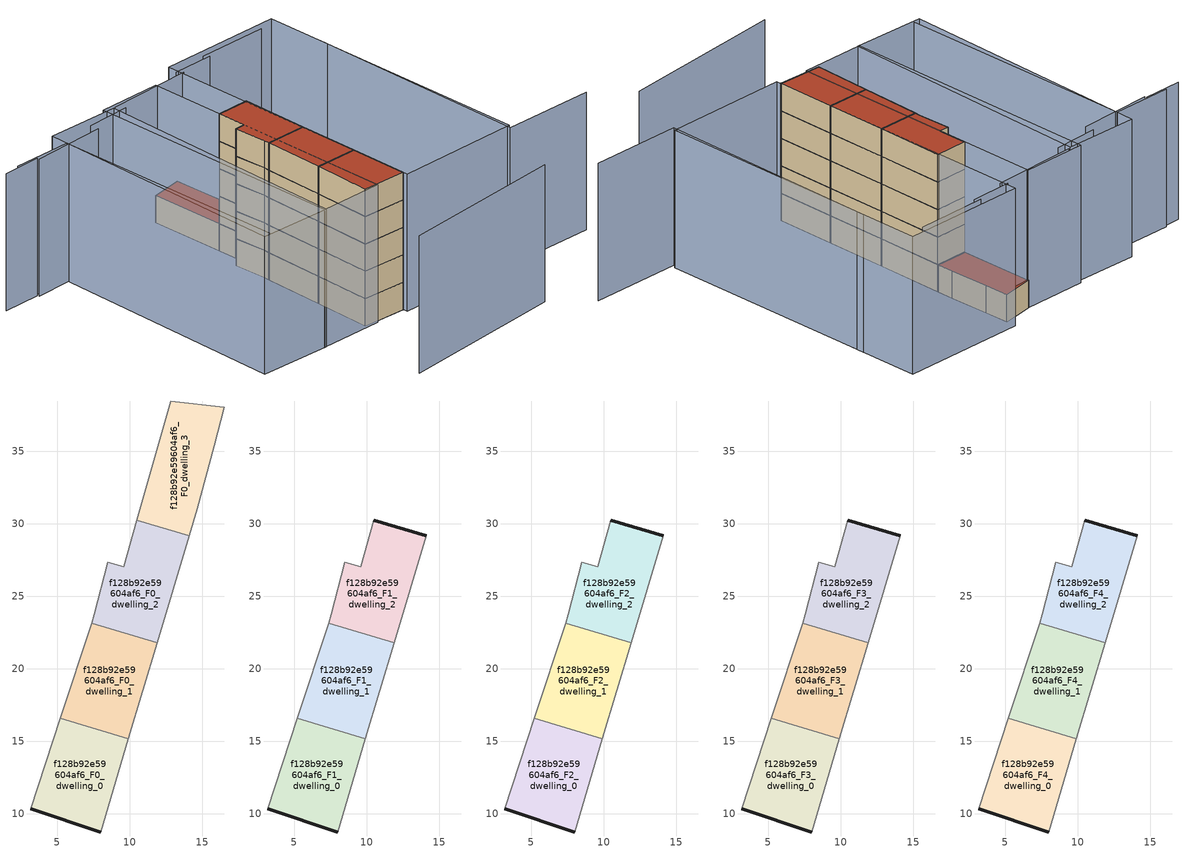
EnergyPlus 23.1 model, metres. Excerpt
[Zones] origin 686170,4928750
f128b92e59604af6_F0_dwelling_0
 floor ground (EU_floor_Construction): 7.99,8.74 9.92,15.18 5.22,16.59 3.17,10.34 z0
 wall outside (EU_wall_Construction): 7.99,8.74 3.17,10.34 z0:3
 wall adiabatic (EU_wall_Construction): 9.92,15.18 7.99,8.74 / 3.17,10.34 5.22,16.59 z0:3
 wall to f128b92e59604af6_F0_dwelling_1 (EU_wall_Construction): 5.22,16.59 9.92,15.18 z0:3
f128b92e59604af6_F0_dwelling_1
 floor ground (EU_floor_Construction): 9.92,15.18 11.89,21.79 7.37,23.14 5.22,16.59 z0
 wall adiabatic (EU_wall_Construction): 11.89,21.79 9.92,15.18 / 5.22,16.59 7.37,23.14 z0:3
 wall to f128b92e59604af6_F0_dwelling_2 (EU_wall_Construction): 7.37,23.14 11.89,21.79 z0:3
f128b92e59604af6_F0_dwelling_2
 floor ground (EU_floor_Construction): 11.89,21.79 14.09,29.17 10.5,30.24 9.59,27.03 8.5,27.34 7.57,23.75 7.37,23.14 z0
 wall adiabatic (EU_wall_Construction): 14.09,29.17 11.89,21.79 / 7.37,23.14 7.57,23.75 8.5,27.34 9.59,27.03 10.5,30.24 z0:3
 wall to f128b92e59604af6_F0_dwelling_3 (EU_wall_Construction): 10.5,30.24 14.09,29.17 z0:3
f128b92e59604af6_F0_dwelling_3
 floor ground (EU_floor_Construction): 14.09,29.17 14.65,31.03 15.83,35.38 16.53,38.02 12.83,38.46 10.5,30.24 z0
 wall adiabatic (EU_wall_Construction): 10.5,30.24 12.83,38.46 16.53,38.02 15.83,35.38 14.65,31.03 14.09,29.17 z0:3
 roof outside (EU_roof_Construction): 16.53,38.02 15.83,35.38 14.65,31.03 14.09,29.17 10.5,30.24 12.83,38.46 z3
f128b92e59604af6_F1_dwelling_0
 floor to f128b92e59604af6_F0_dwelling_0 (EU_floor_Construction): 7.99,8.74 9.92,15.18 5.22,16.59 3.17,10.34 z3
 wall outside (EU_wall_Construction): 7.99,8.74 3.17,10.34 z3:6
 wall adiabatic (EU_wall_Construction): 9.92,15.18 7.99,8.74 / 3.17,10.34 5.22,16.59 z3:6
 wall to f128b92e59604af6_F1_dwelling_1 (EU_wall_Construction): 5.22,16.59 9.92,15.18 z3:6
f128b92e59604af6_F1_dwelling_1
 floor to f128b92e59604af6_F0_dwelling_1 (EU_floor_Construction): 9.92,15.18 11.89,21.79 7.37,23.14 5.22,16.59 z3
 wall adiabatic (EU_wall_Construction): 11.89,21.79 9.92,15.18 / 5.22,16.59 7.37,23.14 z3:6
 wall to f128b92e59604af6_F1_dwelling_2 (EU_wall_Construction): 7.37,23.14 11.89,21.79 z3:6
f128b92e59604af6_F1_dwelling_2
 floor to f128b92e59604af6_F0_dwelling_2 (EU_floor_Construction): 11.89,21.79 14.09,29.17 10.5,30.24 9.59,27.03 8.5,27.34 7.57,23.75 7.37,23.14 z3
 wall outside (EU_wall_Construction): 10.5,30.24 14.09,29.17 z3:6
 wall adiabatic (EU_wall_Construction): 14.09,29.17 11.89,21.79 / 7.37,23.14 7.57,23.75 8.5,27.34 9.59,27.03 10.5,30.24 z3:6
f128b92e59604af6_F2_dwelling_0
 floor to f128b92e59604af6_F1_dwelling_0 (EU_floor_Construction): 7.99,8.74 9.92,15.18 5.22,16.59 3.17,10.34 z6
 wall outside (EU_wall_Construction): 7.99,8.74 3.17,10.34 z6:9
 wall adiabatic (EU_wall_Construction): 9.92,15.18 7.99,8.74 / 3.17,10.34 5.22,16.59 z6:9
 wall to f128b92e59604af6_F2_dwelling_1 (EU_wall_Construction): 5.22,16.59 9.92,15.18 z6:9
f128b92e59604af6_F2_dwelling_1
 floor to f128b92e59604af6_F1_dwelling_1 (EU_floor_Construction): 9.92,15.18 11.89,21.79 7.37,23.14 5.22,16.59 z6
 wall adiabatic (EU_wall_Construction): 11.89,21.79 9.92,15.18 / 5.22,16.59 7.37,23.14 z6:9
 wall to f128b92e59604af6_F2_dwelling_2 (EU_wall_Construction): 7.37,23.14 11.89,21.79 z6:9
f128b92e59604af6_F2_dwelling_2
 floor to f128b92e59604af6_F1_dwelling_2 (EU_floor_Construction): 11.89,21.79 14.09,29.17 10.5,30.24 9.59,27.03 8.5,27.34 7.57,23.75 7.37,23.14 z6
 wall outside (EU_wall_Construction): 10.5,30.24 14.09,29.17 z6:9
 wall adiabatic (EU_wall_Construction): 14.09,29.17 11.89,21.79 / 7.37,23.14 7.57,23.75 8.5,27.34 9.59,27.03 10.5,30.24 z6:9
f128b92e59604af6_F3_dwelling_0
 floor to f128b92e59604af6_F2_dwelling_0 (EU_floor_Construction): 7.99,8.74 9.92,15.18 5.22,16.59 3.17,10.34 z9
 wall outside (EU_wall_Construction): 7.99,8.74 3.17,10.34 z9:12
 wall adiabatic (EU_wall_Construction): 9.92,15.18 7.99,8.74 / 3.17,10.34 5.22,16.59 z9:12
 wall to f128b92e59604af6_F3_dwelling_1 (EU_wall_Construction): 5.22,16.59 9.92,15.18 z9:12
f128b92e59604af6_F3_dwelling_1
 floor to f128b92e59604af6_F2_dwelling_1 (EU_floor_Construction): 9.92,15.18 11.89,21.79 7.37,23.14 5.22,16.59 z9
 wall adiabatic (EU_wall_Construction): 11.89,21.79 9.92,15.18 / 5.22,16.59 7.37,23.14 z9:12
 wall to f128b92e59604af6_F3_dwelling_2 (EU_wall_Construction): 7.37,23.14 11.89,21.79 z9:12
f128b92e59604af6_F3_dwelling_2
 floor to f128b92e59604af6_F2_dwelling_2 (EU_floor_Construction): 11.89,21.79 14.09,29.17 10.5,30.24 9.59,27.03 8.5,27.34 7.57,23.75 7.37,23.14 z9
 wall outside (EU_wall_Construction): 10.5,30.24 14.09,29.17 z9:12
 wall adiabatic (EU_wall_Construction): 14.09,29.17 11.89,21.79 / 7.37,23.14 7.57,23.75 8.5,27.34 9.59,27.03 10.5,30.24 z9:12
f128b92e59604af6_F4_dwelling_0
 floor to f128b92e59604af6_F3_dwelling_0 (EU_floor_Construction): 7.99,8.74 9.92,15.18 5.22,16.59 3.17,10.34 z12
 wall outside (EU_wall_Construction): 7.99,8.74 3.17,10.34 z12:15
 wall adiabatic (EU_wall_Construction): 9.92,15.18 7.99,8.74 / 3.17,10.34 5.22,16.59 z12:15
 wall to f128b92e59604af6_F4_dwelling_1 (EU_wall_Construction): 5.22,16.59 9.92,15.18 z12:15
 roof outside (EU_roof_Construction): 9.92,15.18 7.99,8.74 3.17,10.34 5.22,16.59 z15
f128b92e59604af6_F4_dwelling_1
 floor to f128b92e59604af6_F3_dwelling_1 (EU_floor_Construction): 9.92,15.18 11.89,21.79 7.37,23.14 5.22,16.59 z12
 wall adiabatic (EU_wall_Construction): 11.89,21.79 9.92,15.18 / 5.22,16.59 7.37,23.14 z12:15
 wall to f128b92e59604af6_F4_dwelling_2 (EU_wall_Construction): 7.37,23.14 11.89,21.79 z12:15
 roof outside (EU_roof_Construction): 11.89,21.79 9.92,15.18 5.22,16.59 7.37,23.14 z15
f128b92e59604af6_F4_dwelling_2
 floor to f128b92e59604af6_F3_dwelling_2 (EU_floor_Construction): 11.89,21.79 14.09,29.17 10.5,30.24 9.59,27.03 8.5,27.34 7.57,23.75 7.37,23.14 z12
 wall outside (EU_wall_Construction): 10.5,30.24 14.09,29.17 z12:15
 wall adiabatic (EU_wall_Construction): 14.09,29.17 11.89,21.79 / 7.37,23.14 7.57,23.75 8.5,27.34 9.59,27.03 10.5,30.24 z12:15
 roof outside (EU_roof_Construction): 14.09,29.17 11.89,21.79 7.37,23.14 7.57,23.75 8.5,27.34 9.59,27.03 10.5,30.24 z15
shading: -3.03,1.15 15.84,-2.61 / 31.05,0.93 21.1,3.94 / 21.1,3.94 28.59,28.7 / -8.39,42.26 -1.85,40.38 / -1.85,40.38 -9.37,14.16 / 28.17,34.96 20.41,37.22 / 20.74,36.7 16.2,37.94 / 16.55,37.32 7.02,39.78 / 7.33,38.79 2.46,40.03 / 2.21,39.07 -6.05,41.19 / -6,41.4 -10.24,42.59 / 7.84,8.24 16.81,39.07 / 16.81,39.07 30.44,35.1 / 30.44,35.1 21.47,4.28 / 21.47,4.28 7.84,8.24 / -2.5,11.75 5.9,40.49 / 5.9,40.49 12.92,38.43 / 12.92,38.43 4.52,9.7 / 4.52,9.7 -2.5,11.75 / -10.24,14.23 -1.23,42.3 / -1.23,42.3 6.68,39.76 / 6.68,39.76 -2.33,11.7 / -2.33,11.7 -10.24,14.23 z0:15
[Building]
EU S2 Campaign: North Axis=0; Terrain=City; Solar Distribution=FullExterior
[Site:Location]
Bologna: Latitude=44.5; Longitude=11.25; Time Zone=1; Elevation=37
[SizingPeriod:WeatherFileDays]
AnnualSizingPeriod: Begin Month=1; Begin Day of Month=1; End Month=12; End Day of Month=31; Day of Week for Start Day=Monday; Use Weather File Daylight Saving Period=No; Use Weather File Rain and Snow Indicators=No
[MATERIAL]
EU_InternalMass_Material: Roughness=MediumRough; Thickness=0.1; Conductivity=1; Density=1800; Specific Heat=900; Thermal Absorptance=0.9; Solar Absorptance=0.7; Visible Absorptance=0.7
[MATERIAL:NOMASS] Roughness=MediumRough; Thermal Absorptance=0.9; Solar Absorptance=0.7; Visible Absorptance=0.7
Name | Thermal Resistance
EU_wall_NoMass | 0.905828
EU_roof_NoMass | 0.37593
EU_floor_NoMass | 0.67114
[CONSTRUCTION]
EU_wall_Construction: EU_wall_NoMass
EU_roof_Construction: EU_roof_NoMass
EU_floor_Construction: EU_floor_NoMass
EU_InternalMass_Construction: EU_InternalMass_Material
[ZONE] Type=1; Multiplier=1; Ceiling Height=autocalculate; Floor Area=autocalculate; Part of Total Floor Area=Yes
Name | Volume
f128b92e59604af6_F0_dwelling_0; f128b92e59604af6_F1_dwelling_0; f128b92e59604af6_F2_dwelling_0; f128b92e59604af6_F3_dwelling_0; f128b92e59604af6_F4_dwelling_0; f128b92e59604af6_F0_dwelling_3 | 99.5112
f128b92e59604af6_F0_dwelling_1; f128b92e59604af6_F1_dwelling_1; f128b92e59604af6_F2_dwelling_1; f128b92e59604af6_F3_dwelling_1; f128b92e59604af6_F4_dwelling_1 | 99.5083
f128b92e59604af6_F0_dwelling_2 | 99.5171
f128b92e59604af6_F1_dwelling_2; f128b92e59604af6_F2_dwelling_2; f128b92e59604af6_F3_dwelling_2; f128b92e59604af6_F4_dwelling_2 | 99.5178
[INTERNALMASS] Construction=EU_InternalMass_Construction
Name | Zone or ZoneList | Surface Area
f128b92e59604af6_F0_dwelling_0_EU_InternalMass | f128b92e59604af6_F0_dwelling_0 | 33.1695
f128b92e59604af6_F0_dwelling_1_EU_InternalMass | f128b92e59604af6_F0_dwelling_1 | 33.1695
f128b92e59604af6_F0_dwelling_2_EU_InternalMass | f128b92e59604af6_F0_dwelling_2 | 33.1695
f128b92e59604af6_F0_dwelling_3_EU_InternalMass | f128b92e59604af6_F0_dwelling_3 | 33.1695
f128b92e59604af6_F1_dwelling_0_EU_InternalMass | f128b92e59604af6_F1_dwelling_0 | 44.226
f128b92e59604af6_F1_dwelling_1_EU_InternalMass | f128b92e59604af6_F1_dwelling_1 | 44.226
f128b92e59604af6_F1_dwelling_2_EU_InternalMass | f128b92e59604af6_F1_dwelling_2 | 44.226
f128b92e59604af6_F2_dwelling_0_EU_InternalMass | f128b92e59604af6_F2_dwelling_0 | 44.226
f128b92e59604af6_F2_dwelling_1_EU_InternalMass | f128b92e59604af6_F2_dwelling_1 | 44.226
f128b92e59604af6_F2_dwelling_2_EU_InternalMass | f128b92e59604af6_F2_dwelling_2 | 44.226
f128b92e59604af6_F3_dwelling_0_EU_InternalMass | f128b92e59604af6_F3_dwelling_0 | 44.226
f128b92e59604af6_F3_dwelling_1_EU_InternalMass | f128b92e59604af6_F3_dwelling_1 | 44.226
f128b92e59604af6_F3_dwelling_2_EU_InternalMass | f128b92e59604af6_F3_dwelling_2 | 44.226
f128b92e59604af6_F4_dwelling_0_EU_InternalMass | f128b92e59604af6_F4_dwelling_0 | 44.226
f128b92e59604af6_F4_dwelling_1_EU_InternalMass | f128b92e59604af6_F4_dwelling_1 | 44.226
f128b92e59604af6_F4_dwelling_2_EU_InternalMass | f128b92e59604af6_F4_dwelling_2 | 44.226
[OTHEREQUIPMENT] Fuel Type=Electricity; Design Level Calculation Method=Watts/Area; Power per Zone Floor Area=1; Fraction Latent=0; Fraction Radiant=0; Fraction Lost=0; Carbon Dioxide Generation Rate=0; EndUse Subcategory=EU_Step8_InternalGains
Name | Zone or ZoneList or Space or SpaceList | Schedule
EU_Step8_InternalGain_f128b92e59604af6_F0_dwelling_0_f000 | f128b92e59604af6_F0_dwelling_0 | EU_Step8_GainSchedule_f128b92e59604af6_F0_dwelling_0_f000
EU_Step8_InternalGain_f128b92e59604af6_F0_dwelling_1_f000 | f128b92e59604af6_F0_dwelling_1 | EU_Step8_GainSchedule_f128b92e59604af6_F0_dwelling_1_f000
EU_Step8_InternalGain_f128b92e59604af6_F0_dwelling_2_f000 | f128b92e59604af6_F0_dwelling_2 | EU_Step8_GainSchedule_f128b92e59604af6_F0_dwelling_2_f000
EU_Step8_InternalGain_f128b92e59604af6_F0_dwelling_3_f000 | f128b92e59604af6_F0_dwelling_3 | EU_Step8_GainSchedule_f128b92e59604af6_F0_dwelling_3_f000
EU_Step8_InternalGain_f128b92e59604af6_F1_dwelling_0_f000 | f128b92e59604af6_F1_dwelling_0 | EU_Step8_GainSchedule_f128b92e59604af6_F1_dwelling_0_f000
EU_Step8_InternalGain_f128b92e59604af6_F1_dwelling_1_f000 | f128b92e59604af6_F1_dwelling_1 | EU_Step8_GainSchedule_f128b92e59604af6_F1_dwelling_1_f000
EU_Step8_InternalGain_f128b92e59604af6_F1_dwelling_2_f000 | f128b92e59604af6_F1_dwelling_2 | EU_Step8_GainSchedule_f128b92e59604af6_F1_dwelling_2_f000
EU_Step8_InternalGain_f128b92e59604af6_F2_dwelling_0_f000 | f128b92e59604af6_F2_dwelling_0 | EU_Step8_GainSchedule_f128b92e59604af6_F2_dwelling_0_f000
EU_Step8_InternalGain_f128b92e59604af6_F2_dwelling_1_f000 | f128b92e59604af6_F2_dwelling_1 | EU_Step8_GainSchedule_f128b92e59604af6_F2_dwelling_1_f000
EU_Step8_InternalGain_f128b92e59604af6_F2_dwelling_2_f000 | f128b92e59604af6_F2_dwelling_2 | EU_Step8_GainSchedule_f128b92e59604af6_F2_dwelling_2_f000
EU_Step8_InternalGain_f128b92e59604af6_F3_dwelling_0_f000 | f128b92e59604af6_F3_dwelling_0 | EU_Step8_GainSchedule_f128b92e59604af6_F3_dwelling_0_f000
EU_Step8_InternalGain_f128b92e59604af6_F3_dwelling_1_f000 | f128b92e59604af6_F3_dwelling_1 | EU_Step8_GainSchedule_f128b92e59604af6_F3_dwelling_1_f000
EU_Step8_InternalGain_f128b92e59604af6_F3_dwelling_2_f000 | f128b92e59604af6_F3_dwelling_2 | EU_Step8_GainSchedule_f128b92e59604af6_F3_dwelling_2_f000
EU_Step8_InternalGain_f128b92e59604af6_F4_dwelling_0_f000 | f128b92e59604af6_F4_dwelling_0 | EU_Step8_GainSchedule_f128b92e59604af6_F4_dwelling_0_f000
EU_Step8_InternalGain_f128b92e59604af6_F4_dwelling_1_f000 | f128b92e59604af6_F4_dwelling_1 | EU_Step8_GainSchedule_f128b92e59604af6_F4_dwelling_1_f000
EU_Step8_InternalGain_f128b92e59604af6_F4_dwelling_2_f000 | f128b92e59604af6_F4_dwelling_2 | EU_Step8_GainSchedule_f128b92e59604af6_F4_dwelling_2_f000
[ZONEVENTILATION:DESIGNFLOWRATE] Schedule=EU_AlwaysOn; Design Flow Rate Calculation Method=AirChanges/Hour; Air Changes per Hour=0.73129; Ventilation Type=Natural; Fan Pressure Rise=0; Fan Total Efficiency=1; Constant Term Coefficient=1; Temperature Term Coefficient=0; Velocity Term Coefficient=0; Velocity Squared Term Coefficient=0; Minimum Indoor Temperature=-100; Maximum Indoor Temperature=100; Delta Temperature=-100; Minimum Outdoor Temperature=-100; Maximum Outdoor Temperature=100; Maximum Wind Speed=40
Name | Zone or ZoneList or Space or SpaceList
EU_ConstantAir_f128b92e59604af6_F0_dwelling_0 | f128b92e59604af6_F0_dwelling_0
EU_ConstantAir_f128b92e59604af6_F0_dwelling_1 | f128b92e59604af6_F0_dwelling_1
EU_ConstantAir_f128b92e59604af6_F0_dwelling_2 | f128b92e59604af6_F0_dwelling_2
EU_ConstantAir_f128b92e59604af6_F0_dwelling_3 | f128b92e59604af6_F0_dwelling_3
EU_ConstantAir_f128b92e59604af6_F1_dwelling_0 | f128b92e59604af6_F1_dwelling_0
EU_ConstantAir_f128b92e59604af6_F1_dwelling_1 | f128b92e59604af6_F1_dwelling_1
EU_ConstantAir_f128b92e59604af6_F1_dwelling_2 | f128b92e59604af6_F1_dwelling_2
EU_ConstantAir_f128b92e59604af6_F2_dwelling_0 | f128b92e59604af6_F2_dwelling_0
EU_ConstantAir_f128b92e59604af6_F2_dwelling_1 | f128b92e59604af6_F2_dwelling_1
EU_ConstantAir_f128b92e59604af6_F2_dwelling_2 | f128b92e59604af6_F2_dwelling_2
EU_ConstantAir_f128b92e59604af6_F3_dwelling_0 | f128b92e59604af6_F3_dwelling_0
EU_ConstantAir_f128b92e59604af6_F3_dwelling_1 | f128b92e59604af6_F3_dwelling_1
EU_ConstantAir_f128b92e59604af6_F3_dwelling_2 | f128b92e59604af6_F3_dwelling_2
EU_ConstantAir_f128b92e59604af6_F4_dwelling_0 | f128b92e59604af6_F4_dwelling_0
EU_ConstantAir_f128b92e59604af6_F4_dwelling_1 | f128b92e59604af6_F4_dwelling_1
EU_ConstantAir_f128b92e59604af6_F4_dwelling_2 | f128b92e59604af6_F4_dwelling_2
[HVACTEMPLATE:THERMOSTAT] Constant Heating Setpoint=20; Constant Cooling Setpoint=50
EU_HeatOnly_f128b92e59604af6_F0_dwelling_0; EU_HeatOnly_f128b92e59604af6_F0_dwelling_1; EU_HeatOnly_f128b92e59604af6_F0_dwelling_2; EU_HeatOnly_f128b92e59604af6_F0_dwelling_3; EU_HeatOnly_f128b92e59604af6_F1_dwelling_0; EU_HeatOnly_f128b92e59604af6_F1_dwelling_1; EU_HeatOnly_f128b92e59604af6_F1_dwelling_2; EU_HeatOnly_f128b92e59604af6_F2_dwelling_0; EU_HeatOnly_f128b92e59604af6_F2_dwelling_1; EU_HeatOnly_f128b92e59604af6_F2_dwelling_2; EU_HeatOnly_f128b92e59604af6_F3_dwelling_0; EU_HeatOnly_f128b92e59604af6_F3_dwelling_1; EU_HeatOnly_f128b92e59604af6_F3_dwelling_2; EU_HeatOnly_f128b92e59604af6_F4_dwelling_0; EU_HeatOnly_f128b92e59604af6_F4_dwelling_1; EU_HeatOnly_f128b92e59604af6_F4_dwelling_2
[HVACTEMPLATE:ZONE:IDEALLOADSAIRSYSTEM] System Availability Schedule=EU_AlwaysOn; Maximum Heating Supply Air Temperature=50; Minimum Cooling Supply Air Temperature=13; Maximum Heating Supply Air Humidity Ratio=0.0156; Minimum Cooling Supply Air Humidity Ratio=0.0077; Heating Limit=NoLimit; Cooling Limit=NoLimit; Heating Availability Schedule=EU_AlwaysOn; Cooling Availability Schedule=EU_CoolingOff; Dehumidification Control Type=ConstantSensibleHeatRatio; Cooling Sensible Heat Ratio=0.7; Dehumidification Setpoint=60; Humidification Control Type=None; Humidification Setpoint=30; Outdoor Air Method=None; Outdoor Air Flow Rate per Person=0.00944; Outdoor Air Flow Rate per Zone Floor Area=0; Outdoor Air Flow Rate per Zone=0; Demand Controlled Ventilation Type=None; Outdoor Air Economizer Type=NoEconomizer; Heat Recovery Type=None; Sensible Heat Recovery Effectiveness=0.7; Latent Heat Recovery Effectiveness=0.65
Name | Template Thermostat
f128b92e59604af6_F0_dwelling_0 | EU_HeatOnly_f128b92e59604af6_F0_dwelling_0
f128b92e59604af6_F0_dwelling_1 | EU_HeatOnly_f128b92e59604af6_F0_dwelling_1
f128b92e59604af6_F0_dwelling_2 | EU_HeatOnly_f128b92e59604af6_F0_dwelling_2
f128b92e59604af6_F0_dwelling_3 | EU_HeatOnly_f128b92e59604af6_F0_dwelling_3
f128b92e59604af6_F1_dwelling_0 | EU_HeatOnly_f128b92e59604af6_F1_dwelling_0
f128b92e59604af6_F1_dwelling_1 | EU_HeatOnly_f128b92e59604af6_F1_dwelling_1
f128b92e59604af6_F1_dwelling_2 | EU_HeatOnly_f128b92e59604af6_F1_dwelling_2
f128b92e59604af6_F2_dwelling_0 | EU_HeatOnly_f128b92e59604af6_F2_dwelling_0
f128b92e59604af6_F2_dwelling_1 | EU_HeatOnly_f128b92e59604af6_F2_dwelling_1
f128b92e59604af6_F2_dwelling_2 | EU_HeatOnly_f128b92e59604af6_F2_dwelling_2
f128b92e59604af6_F3_dwelling_0 | EU_HeatOnly_f128b92e59604af6_F3_dwelling_0
f128b92e59604af6_F3_dwelling_1 | EU_HeatOnly_f128b92e59604af6_F3_dwelling_1
f128b92e59604af6_F3_dwelling_2 | EU_HeatOnly_f128b92e59604af6_F3_dwelling_2
f128b92e59604af6_F4_dwelling_0 | EU_HeatOnly_f128b92e59604af6_F4_dwelling_0
f128b92e59604af6_F4_dwelling_1 | EU_HeatOnly_f128b92e59604af6_F4_dwelling_1
f128b92e59604af6_F4_dwelling_2 | EU_HeatOnly_f128b92e59604af6_F4_dwelling_2
[SIZING:ZONE] Zone Cooling Design Supply Air Temperature Input Method=SupplyAirTemperature; Zone Cooling Design Supply Air Temperature=13; Zone Heating Design Supply Air Temperature Input Method=SupplyAirTemperature; Zone Heating Design Supply Air Temperature=50; Zone Cooling Design Supply Air Humidity Ratio=0.008; Zone Heating Design Supply Air Humidity Ratio=0.008; Cooling Design Air Flow Method=DesignDay; Cooling Design Air Flow Rate=0; Cooling Minimum Air Flow per Zone Floor Area=0.000762; Cooling Minimum Air Flow=0; Cooling Minimum Air Flow Fraction=0.2; Heating Design Air Flow Method=DesignDay; Heating Design Air Flow Rate=0; Heating Maximum Air Flow per Zone Floor Area=0.002032; Heating Maximum Air Flow=0.141576; Heating Maximum Air Flow Fraction=0.3; Account for Dedicated Outdoor Air System=No; Dedicated Outdoor Air System Control Strategy=NeutralSupplyAir; Dedicated Outdoor Air Low Setpoint Temperature for Design=autosize; Dedicated Outdoor Air High Setpoint Temperature for Design=autosize; Zone Load Sizing Method=Sensible Load Only No Latent Load; Zone Latent Cooling Design Supply Air Humidity Ratio Input Method=HumidityRatioDifference; Zone Cooling Design Supply Air Humidity Ratio Difference=0.005; Zone Latent Heating Design Supply Air Humidity Ratio Input Method=HumidityRatioDifference; Zone Humidification Design Supply Air Humidity Ratio Difference=0.005
f128b92e59604af6_F0_dwelling_0; f128b92e59604af6_F0_dwelling_1; f128b92e59604af6_F0_dwelling_2; f128b92e59604af6_F0_dwelling_3; f128b92e59604af6_F1_dwelling_0; f128b92e59604af6_F1_dwelling_1; f128b92e59604af6_F1_dwelling_2; f128b92e59604af6_F2_dwelling_0; f128b92e59604af6_F2_dwelling_1; f128b92e59604af6_F2_dwelling_2; f128b92e59604af6_F3_dwelling_0; f128b92e59604af6_F3_dwelling_1; f128b92e59604af6_F3_dwelling_2; f128b92e59604af6_F4_dwelling_0; f128b92e59604af6_F4_dwelling_1; f128b92e59604af6_F4_dwelling_2
[SCHEDULE:CONSTANT]
Name | Hourly Value
EU_AlwaysOn | 1
EU_CoolingOff | 0
[SCHEDULE:FILE] Column Number=1; Rows to Skip at Top=0; Number of Hours of Data=8760; Column Separator=Comma; Interpolate to Timestep=No; Minutes per Item=60; Adjust Schedule for Daylight Savings=Yes
Name | File
EU_Step8_GainSchedule_f128b92e59604af6_F0_dwelling_0_f000 | ../../schedules/f128b92e59604af6/f128b92e59604af6_F0_dwelling_0_f000_gain.csv
EU_Step8_GainSchedule_f128b92e59604af6_F0_dwelling_1_f000 | ../../schedules/f128b92e59604af6/f128b92e59604af6_F0_dwelling_1_f000_gain.csv
EU_Step8_GainSchedule_f128b92e59604af6_F0_dwelling_2_f000 | ../../schedules/f128b92e59604af6/f128b92e59604af6_F0_dwelling_2_f000_gain.csv
EU_Step8_GainSchedule_f128b92e59604af6_F0_dwelling_3_f000 | ../../schedules/f128b92e59604af6/f128b92e59604af6_F0_dwelling_3_f000_gain.csv
EU_Step8_GainSchedule_f128b92e59604af6_F1_dwelling_0_f000 | ../../schedules/f128b92e59604af6/f128b92e59604af6_F1_dwelling_0_f000_gain.csv
EU_Step8_GainSchedule_f128b92e59604af6_F1_dwelling_1_f000 | ../../schedules/f128b92e59604af6/f128b92e59604af6_F1_dwelling_1_f000_gain.csv
EU_Step8_GainSchedule_f128b92e59604af6_F1_dwelling_2_f000 | ../../schedules/f128b92e59604af6/f128b92e59604af6_F1_dwelling_2_f000_gain.csv
EU_Step8_GainSchedule_f128b92e59604af6_F2_dwelling_0_f000 | ../../schedules/f128b92e59604af6/f128b92e59604af6_F2_dwelling_0_f000_gain.csv
EU_Step8_GainSchedule_f128b92e59604af6_F2_dwelling_1_f000 | ../../schedules/f128b92e59604af6/f128b92e59604af6_F2_dwelling_1_f000_gain.csv
EU_Step8_GainSchedule_f128b92e59604af6_F2_dwelling_2_f000 | ../../schedules/f128b92e59604af6/f128b92e59604af6_F2_dwelling_2_f000_gain.csv
EU_Step8_GainSchedule_f128b92e59604af6_F3_dwelling_0_f000 | ../../schedules/f128b92e59604af6/f128b92e59604af6_F3_dwelling_0_f000_gain.csv
EU_Step8_GainSchedule_f128b92e59604af6_F3_dwelling_1_f000 | ../../schedules/f128b92e59604af6/f128b92e59604af6_F3_dwelling_1_f000_gain.csv
EU_Step8_GainSchedule_f128b92e59604af6_F3_dwelling_2_f000 | ../../schedules/f128b92e59604af6/f128b92e59604af6_F3_dwelling_2_f000_gain.csv
EU_Step8_GainSchedule_f128b92e59604af6_F4_dwelling_0_f000 | ../../schedules/f128b92e59604af6/f128b92e59604af6_F4_dwelling_0_f000_gain.csv
EU_Step8_GainSchedule_f128b92e59604af6_F4_dwelling_1_f000 | ../../schedules/f128b92e59604af6/f128b92e59604af6_F4_dwelling_1_f000_gain.csv
EU_Step8_GainSchedule_f128b92e59604af6_F4_dwelling_2_f000 | ../../schedules/f128b92e59604af6/f128b92e59604af6_F4_dwelling_2_f000_gain.csv
